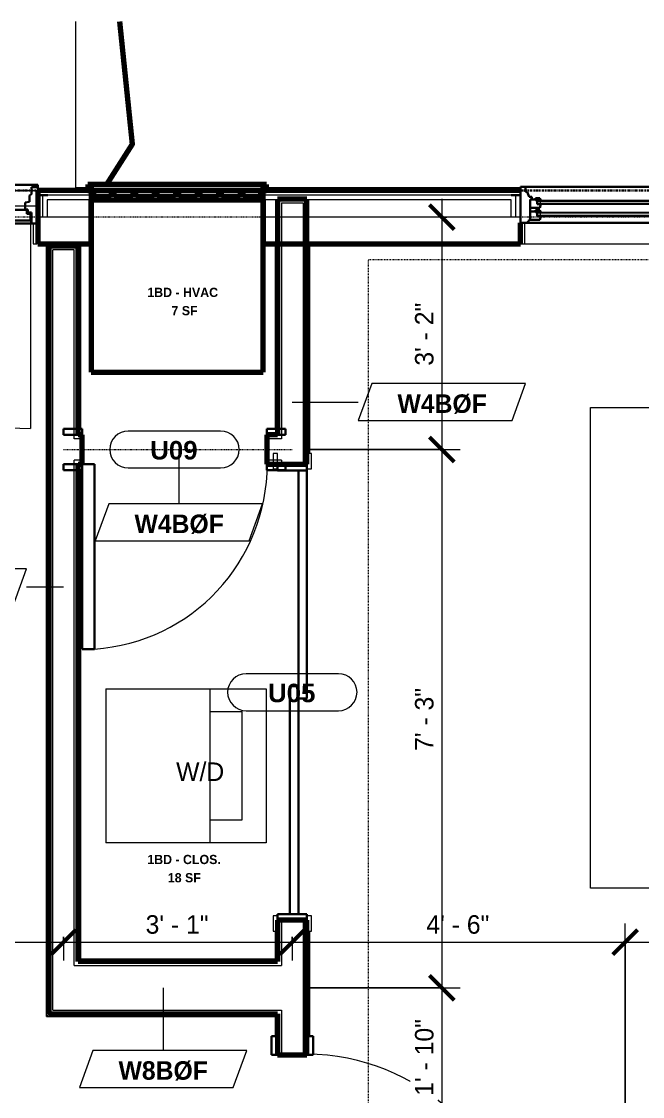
# Model space of a CAD drawing. Header units: inches. Extents: x -3861 to -1440, y -29 to 12117.
# Drawn here: x -3640.1 to -3539.3, y 11942.7 to 12117.1 of the extents above; entities that cross this region are included whole.
import ezdxf

# ---------------------------------------------------------------- set-up
doc = ezdxf.new("R2010")
doc.units = ezdxf.units.IN
doc.header["$MEASUREMENT"] = 0
for name, pattern in [('Dash', [0.25, 0.125, -0.125]), ('Dash 3_32_', [0.1875, 0.09375, -0.09375]), ('Double Dash 3_8_', [1, 0.375, -0.125, 0.125, -0.125, 0.125, -0.125])]:
    doc.linetypes.add(name, pattern=pattern)
for name, color, linetype, lineweight in [('0-1', 7, 'Continuous', 5), ('0-2', 50, 'Continuous', 9), ('0-3', 10, 'Double Dash 3_8_', 30), ('A-ANNO-DIMS', 211, 'Continuous', 9), ('A-ANNO-DIMS-32', 211, 'Continuous', 9), ('A-AREA-IDEN', 2, 'Continuous', 9), ('A-DETL-1', 90, 'Dash 3_32_', 18), ('A-DOOR', 31, 'Continuous', 18), ('A-DOOR-1', 10, 'Continuous', 30), ('A-DOOR-2', 50, 'Continuous', 9), ('A-DOOR-3', 31, 'Continuous', 30), ('A-DOOR-4', 31, 'Continuous', 9), ('A-DOOR-FRAM-1', 50, 'Continuous', 9), ('A-DOOR-FRAM-2', 10, 'Continuous', 30), ('A-DOOR-FRAM-3', 31, 'Continuous', 30), ('A-DOOR-GLAZ-1', 50, 'Continuous', 9), ('A-DOOR-IDEN', 31, 'Continuous', 9), ('A-FLOR-1', 250, 'Continuous', 18), ('A-GENM-2', 7, 'Continuous', 70), ('A-GLAZ-1', 10, 'Continuous', 30), ('A-GLAZ-2', 50, 'Continuous', 9), ('A-WALL', 113, 'Continuous', 18), ('A-WALL-1', 7, 'Continuous', 70), ('A-WALL-2', 250, 'Continuous', 18), ('A-WALL-3', 113, 'Continuous', 70), ('A-WALL-IDEN', 211, 'Continuous', 9), ('C-PROP-LINE-1', 10, 'Double Dash 3_8_', 30), ('C-TOPO-MAJR-1', 90, 'Continuous', 90), ('G-ANNO-TEXT-1', 147, 'Continuous', 20), ('I-FURN', 30, 'Continuous', 9), ('I-FURN-HDLN', 30, 'Dash', 9), ('I-WALL', 2, 'Continuous', 18), ('I-WALL-2', 2, 'Continuous', 70), ('P-SANR-FIXT', 6, 'Continuous', 9), ('S-FNDN-1', 250, 'Continuous', 18)]:
    doc.layers.add(name, color=color, linetype=linetype, lineweight=lineweight)
doc.styles.add('Arial_B', font='arialbd.ttf', dxfattribs={"height": 3})
doc.styles.add('Century Gothic', font='ufonts.com_century-gothic.ttf', dxfattribs={"height": 3})
doc.styles.add('Century Gothic_B', font='GOTHICB.TTF', dxfattribs={"height": 3})
doc.styles.add('Century Gothic_B_1', font='GOTHICB.TTF', dxfattribs={"height": 1.5})
doc.dimstyles.new('OD_1__HACK_2', dxfattribs={"dimscale": 12, "dimtxt": 3.132505, "dimasz": 0.333333, "dimexe": 0.25, "dimexo": 0.166667, "dimgap": 0.041667, "dimtad": 1, "dimdec": 0, "dimzin": 3, "dimdsep": 46, "dimlunit": 4, "dimtxsty": 'Century Gothic', "dimblk1": 'OBLIQUE', "dimblk2": 'OBLIQUE', "dimsah": 1, "dimcen": 0.09, "dimdle": 0.25, "dimazin": 0, "dimtfac": 1, "dimtdec": 4, "dimtix": 1, "dimtmove": 0, "dimatfit": 3, "dimfxl": 1, "dimtvp": 1, "dimtfill": 1, "dimfrac": 2, "dimtolj": 1, "dimtzin": 0, "dimarcsym": 2})

# ---------------------------------------------------------------- blocks, each defined once
blk = doc.blocks.new('Door-Inswing-Andersen-400_Series-Single - 3_ 0-1_8_ x 7_ 11 1_2_ - 1ST FLOOR-2896373-1ST FLOOR - 1BD D - ADA TYPE B')
at = {"layer": 'A-DOOR-1'}
for p, q in [((-16.26, 0.54), (-16.87, 0.53)), ((-16.87, 0.53), (-16.87, -0.53)), ((-16.26, 1.19), (-16.26, 0.54)), ((-16.26, 1.19), (-12.44, 1.19)), ((-13.19, 0.78), (-12.44, 0.78)), ((-13.19, -0.53), (-13.19, 0.78)), ((-12.44, 0.03), (-13.19, 0.03)), ((-12.44, 0.87), (-12.47, 1.19)), ((12.44, 1.19), (-12.44, 1.19)), ((-12.44, 0.78), (-12.44, 0.87)), ((-12.44, -0.03), (-12.44, 0.03)), ((16.26, 1.19), (12.44, 1.19)), ((12.44, 0.87), (12.47, 1.19)), ((12.44, 0.78), (12.44, 0.87)), ((13.19, 0.78), (12.44, 0.78)), ((12.44, 0.03), (13.19, 0.03)), ((12.44, -0.03), (12.44, 0.03)), ((13.19, -0.53), (13.19, 0.78)), ((16.26, 1.19), (16.26, 0.54)), ((16.26, 0.54), (16.87, 0.53)), ((16.87, 0.53), (16.87, -0.53)), ((-16.87, -0.53), (-12.44, -0.53)), ((-13.19, -0.47), (-12.67, -0.47)), ((-13.19, -0.53), (-13.19, -0.47)), ((-12.67, -0.47), (-12.47, -0.22)), ((-12.47, -0.22), (-12.44, -0.03)), ((12.44, -0.53), (-12.44, -0.53)), ((12.47, -0.22), (12.44, -0.03)), ((16.87, -0.53), (12.44, -0.53)), ((12.67, -0.47), (12.47, -0.22)), ((13.19, -0.47), (12.67, -0.47)), ((13.19, -0.53), (13.19, -0.47))]:
    blk.add_line(p, q, dxfattribs=at)
at = {"layer": 'A-DOOR-2'}
blk.add_line((16.87, -0.53), (16.87, -34.28), dxfattribs=at)
blk.add_arc((16.87, -0.53), 33.75, 180, 270, dxfattribs=at)
at = {"layer": 'A-DOOR-FRAM-1'}
for p, q in [((-17.31, -1), (-17.94, -1)), ((-17.94, -1), (-17.94, -4.31)), ((-17.31, -4.31), (-17.31, -1)), ((17.94, -1), (17.31, -1)), ((17.31, -1), (17.31, -4.31)), ((17.94, -4.31), (17.94, -1)), ((-17.94, -4.31), (-17.31, -4.31)), ((17.31, -4.31), (17.94, -4.31))]:
    blk.add_line(p, q, dxfattribs=at)
at = {"layer": 'A-DOOR-FRAM-2'}
for p, q in [((-19.69, 3.56), (-18.06, 3.56)), ((18.06, 5.22), (-18.06, 5.22)), ((-18.06, 5.22), (-18.06, 4.31)), ((-18.06, 4.87), (-18.06, -1)), ((-18.06, 4.87), (-17.03, 4.87)), ((-17.03, 3.75), (-17.03, 4.87)), ((-16.69, 3.51), (-17.03, 3.75)), ((-16.69, 2.51), (-16.69, 3.51)), ((16.69, 3.51), (17.03, 3.75)), ((16.69, 2.51), (16.69, 3.51)), ((17.03, 3.75), (17.03, 4.87)), ((18.06, 4.87), (17.03, 4.87)), ((18.06, 4.31), (18.06, 5.22)), ((18.06, 4.87), (18.06, -1)), ((19.69, 3.56), (18.06, 3.56)), ((-16, 2.36), (-16.69, 2.51)), ((-16, 1.22), (-16, 2.36)), ((16, 2.36), (16.69, 2.51)), ((16, 1.22), (16, 2.36)), ((-17.03, 0.78), (-16.45, 0.78)), ((-17.03, -1), (-17.03, 0.78)), ((-16.45, 0.78), (-16.45, 1.22)), ((-16.45, 1.22), (-16, 1.22)), ((16.45, 1.22), (16, 1.22)), ((16.45, 0.78), (16.45, 1.22)), ((17.03, 0.78), (16.45, 0.78)), ((17.03, -1), (17.03, 0.78)), ((-17.69, -1), (-18.06, -1)), ((-18.06, -1), (-17.03, -1)), ((-18.06, -1), (-17.94, -1)), ((-17.31, -1), (17.31, -1)), ((18.06, -1), (17.03, -1)), ((17.94, -1), (18.06, -1))]:
    blk.add_line(p, q, dxfattribs=at)
at = {"layer": 'A-DOOR-GLAZ-1'}
for p, q in [((-12.44, 0.62), (-13.19, 0.62)), ((-13.19, 0.19), (-12.44, 0.19)), ((-12.98, 0.62), (-12.98, 0.19)), ((12.44, 0.78), (-12.44, 0.78)), ((12.44, 0.62), (-12.44, 0.62)), ((12.44, 0.19), (-12.44, 0.19)), ((12.44, 0.03), (-12.44, 0.03)), ((12.44, 0.62), (13.19, 0.62)), ((13.19, 0.19), (12.44, 0.19)), ((12.98, 0.62), (12.98, 0.19))]:
    blk.add_line(p, q, dxfattribs=at)
blk = doc.blocks.new('Window-Double_Hung-Andersen-400_Series-Tilt_Wash - DOUBLE HUNG - COTTAGE - 1ST FLOOR-2889518-1ST FLOOR - 1BD D - ADA TYPE B')
at = {"layer": 'A-GLAZ-1'}
for p, q in [((-19.01, 3.56), (-20.51, 3.56)), ((19.01, 4.94), (-19.01, 4.94)), ((-19.01, 4.94), (-19.01, -0.94)), ((-18.2, 4.94), (-18.2, 4.12)), ((-18.2, 4.12), (-17.92, 4.12)), ((-17.92, 4.12), (-17.61, 3.31)), ((17.92, 4.12), (17.61, 3.31)), ((18.2, 4.12), (17.92, 4.12)), ((18.2, 4.94), (18.2, 4.12)), ((19.01, -0.94), (19.01, 4.94)), ((19.01, 3.56), (20.51, 3.56)), ((-17.61, 3.31), (-17.14, 3.31)), ((-17.42, 2.87), (-16.57, 2.87)), ((-17.42, 2.87), (-17.42, -0.44)), ((-17.14, 3.31), (-17.14, 2.87)), ((-15.86, 3.09), (-16.57, 3.09)), ((-16.57, 2.75), (-16.57, 3.09)), ((-15.7, 2.75), (-16.57, 2.75)), ((-16.29, 2.75), (-16.29, 2.12)), ((-15.7, 2.12), (-16.29, 2.12)), ((-15.86, 3.09), (-15.7, 2.75)), ((-15.86, 1.5), (-15.7, 2.12)), ((15.86, 3.09), (15.7, 2.75)), ((15.7, 2.75), (16.57, 2.75)), ((15.7, 2.12), (16.29, 2.12)), ((15.86, 1.5), (15.7, 2.12)), ((15.86, 3.09), (16.57, 3.09)), ((16.29, 2.75), (16.29, 2.12)), ((16.57, 2.75), (16.57, 3.09)), ((17.42, 2.87), (16.57, 2.87)), ((17.14, 3.31), (17.14, 2.87)), ((17.61, 3.31), (17.14, 3.31)), ((17.42, 2.87), (17.42, -0.44)), ((-17.42, 1.5), (-15.86, 1.5)), ((-17.42, 0.94), (-16.57, 0.94)), ((-15.86, 1.16), (-16.57, 1.16)), ((-16.57, 0.81), (-16.57, 1.16)), ((-15.7, 0.81), (-16.57, 0.81)), ((-16.29, 0.81), (-16.29, 0.19)), ((-15.7, 0.19), (-16.29, 0.19)), ((-15.86, 1.16), (-15.7, 0.81)), ((-15.86, -0.44), (-15.7, 0.19)), ((15.86, 1.16), (15.7, 0.81)), ((15.7, 0.81), (16.57, 0.81)), ((15.7, 0.19), (16.29, 0.19)), ((15.86, -0.44), (15.7, 0.19)), ((17.42, 1.5), (15.86, 1.5)), ((15.86, 1.16), (16.57, 1.16)), ((16.29, 0.81), (16.29, 0.19)), ((16.57, 0.81), (16.57, 1.16)), ((17.42, 0.94), (16.57, 0.94)), ((-19.01, -0.94), (19.01, -0.94)), ((-17.67, -0.66), (-18, -0.94)), ((-17.67, -0.66), (-17.67, -0.44)), ((-17.67, -0.44), (-15.86, -0.44)), ((17.67, -0.44), (15.86, -0.44)), ((17.67, -0.66), (17.67, -0.44)), ((17.67, -0.66), (18, -0.94))]:
    blk.add_line(p, q, dxfattribs=at)
at = {"layer": 'A-GLAZ-2'}
for p, q in [((-16.29, 2.62), (-15.7, 2.62)), ((-16.29, 2.25), (-15.7, 2.25)), ((-15.82, 2.62), (-15.82, 2.25)), ((-15.7, 2.75), (15.7, 2.75)), ((-15.7, 2.62), (15.7, 2.62)), ((-15.7, 2.25), (15.7, 2.25)), ((-15.7, 2.12), (15.7, 2.12)), ((16.29, 2.62), (15.7, 2.62)), ((16.29, 2.25), (15.7, 2.25)), ((15.82, 2.62), (15.82, 2.25)), ((-16.29, 0.69), (-15.7, 0.69)), ((-16.29, 0.31), (-15.7, 0.31)), ((-15.82, 0.69), (-15.82, 0.31)), ((-15.7, 0.81), (15.7, 0.81)), ((-15.7, 0.69), (15.7, 0.69)), ((-15.7, 0.31), (15.7, 0.31)), ((-15.7, 0.19), (15.7, 0.19)), ((16.29, 0.69), (15.7, 0.69)), ((16.29, 0.31), (15.7, 0.31)), ((15.82, 0.69), (15.82, 0.31)), ((18.95, -0.94), (-18.95, -0.94)), ((-18.95, -0.94), (-18.95, -4.31)), ((-18.32, -0.94), (-18.32, -4.31)), ((18.32, -0.94), (18.32, -4.31)), ((18.95, -4.31), (18.95, -0.94)), ((-18.95, -4.31), (18.95, -4.31))]:
    blk.add_line(p, q, dxfattribs=at)
blk = doc.blocks.new('V-Series_EWC4_SPVU_RFA_2015 - 1ST FLOOR-2484708-1ST FLOOR - 1BD D - ADA TYPE B')
at = {"layer": 'A-GENM-2'}
for p, q in [((-3628.8, 12090.69), (-3629.36, 12090.69)), ((-3629.36, 12090.69), (-3629.36, 12089.69)), ((-3629.36, 12089.69), (-3628.8, 12089.69)), ((-3600.92, 12090.69), (-3628.8, 12090.69)), ((-3628.8, 12090.69), (-3628.8, 12089.69)), ((-3628.8, 12089.69), (-3628.8, 12090.69)), ((-3628.8, 12089.69), (-3600.92, 12089.69)), ((-3628.8, 12089.69), (-3628.8, 12060.25)), ((-3628.36, 12089.69), (-3628.8, 12089.69)), ((-3628.36, 12088.69), (-3628.36, 12089.69)), ((-3625.06, 12089.69), (-3625.56, 12089.69)), ((-3625.56, 12089.69), (-3625.56, 12088.69)), ((-3625.06, 12088.69), (-3625.06, 12089.69)), ((-3621.58, 12089.69), (-3622.08, 12089.69)), ((-3622.08, 12089.69), (-3622.08, 12088.69)), ((-3621.58, 12088.69), (-3621.58, 12089.69)), ((-3618.1, 12089.69), (-3618.6, 12089.69)), ((-3618.6, 12089.69), (-3618.6, 12088.69)), ((-3618.1, 12088.69), (-3618.1, 12089.69)), ((-3614.61, 12089.69), (-3615.11, 12089.69)), ((-3615.11, 12089.69), (-3615.11, 12088.69)), ((-3614.61, 12088.69), (-3614.61, 12089.69)), ((-3611.13, 12089.69), (-3611.63, 12089.69)), ((-3611.63, 12089.69), (-3611.63, 12088.69)), ((-3611.13, 12088.69), (-3611.13, 12089.69)), ((-3607.64, 12089.69), (-3608.14, 12089.69)), ((-3608.14, 12089.69), (-3608.14, 12088.69)), ((-3607.64, 12088.69), (-3607.64, 12089.69)), ((-3604.16, 12089.69), (-3604.66, 12089.69)), ((-3604.66, 12089.69), (-3604.66, 12088.69)), ((-3604.16, 12088.69), (-3604.16, 12089.69)), ((-3600.92, 12089.69), (-3601.36, 12089.69)), ((-3601.36, 12089.69), (-3601.36, 12088.69)), ((-3600.92, 12089.69), (-3600.92, 12090.69)), ((-3600.36, 12090.69), (-3600.92, 12090.69)), ((-3600.92, 12090.69), (-3600.92, 12089.69)), ((-3600.92, 12089.69), (-3600.36, 12089.69)), ((-3600.92, 12060.25), (-3600.92, 12089.69)), ((-3600.36, 12089.69), (-3600.36, 12090.69)), ((-3625.56, 12088.69), (-3628.36, 12088.69)), ((-3622.08, 12088.69), (-3625.06, 12088.69)), ((-3618.6, 12088.69), (-3621.58, 12088.69)), ((-3615.11, 12088.69), (-3618.1, 12088.69)), ((-3611.63, 12088.69), (-3614.61, 12088.69)), ((-3608.14, 12088.69), (-3611.13, 12088.69)), ((-3604.66, 12088.69), (-3607.64, 12088.69)), ((-3601.36, 12088.69), (-3604.16, 12088.69)), ((-3628.8, 12060.25), (-3600.92, 12060.25))]:
    blk.add_line(p, q, dxfattribs=at)
blk = doc.blocks.new('Family - ___-2835903-1ST FLOOR - 1BD D - ADA TYPE B')
at = {"layer": 'C-PROP-LINE-1'}
blk.add_line((-3459.27, 12089.69), (-3831.82, 12089.69), dxfattribs=at)
blk = doc.blocks.new('CTR - 1st Phase - Shell_rvt-1-1ST FLOOR - 1BD D - ADA TYPE B')
at = {"layer": 'A-FLOR-1'}
for p, q in [((-3631.32, 12089.69), (-3631.32, 12117.12)), ((-3637.46, 12087.19), (-3673.59, 12087.19))]:
    blk.add_line(p, q, dxfattribs=at)
at = {"layer": 'A-WALL-1'}
for p, q in [((-3559.15, 12089.69), (-3637.46, 12089.69)), ((-3637.46, 12089.69), (-3637.46, 12081.06)), ((-3628.8, 12081.06), (-3628.8, 12088.19)), ((-3628.8, 12088.19), (-3600.92, 12088.19)), ((-3600.92, 12088.19), (-3600.92, 12081.06)), ((-3559.15, 12081.06), (-3559.15, 12084.44)), ((-3637.46, 12081.06), (-3628.8, 12081.06)), ((-3600.92, 12081.06), (-3559.15, 12081.06))]:
    blk.add_line(p, q, dxfattribs=at)
at = {"layer": 'A-WALL-2'}
for p, q in [((-3673.59, 12089.69), (-3637.46, 12089.69)), ((-3636.71, 12088.94), (-3636.71, 12085.38)), ((-3559.9, 12088.94), (-3636.71, 12088.94)), ((-3635.96, 12088.19), (-3635.96, 12085.38)), ((-3628.8, 12088.19), (-3635.96, 12088.19)), ((-3560.65, 12088.19), (-3600.92, 12088.19)), ((-3560.65, 12085.38), (-3560.65, 12088.19)), ((-3559.9, 12085.38), (-3559.9, 12088.94)), ((-3637.46, 12087.19), (-3673.59, 12087.19)), ((-3636.71, 12085.38), (-3637.46, 12085.38)), ((-3635.96, 12085.38), (-3636.71, 12085.38)), ((-3628.8, 12085.38), (-3635.96, 12085.38)), ((-3560.65, 12085.38), (-3600.92, 12085.38)), ((-3559.9, 12085.38), (-3560.65, 12085.38)), ((-3559.15, 12085.38), (-3559.9, 12085.38)), ((-3559.09, 12081.06), (-3559.15, 12081.06))]:
    blk.add_line(p, q, dxfattribs=at)
at = {"layer": 'S-FNDN-1'}
for p, q in [((-3631.32, 12090.19), (-3629.36, 12090.19)), ((-3600.36, 12090.19), (-3559.15, 12090.19))]:
    blk.add_line(p, q, dxfattribs=at)
at = {"layer": '0-2'}
for name, p in [('Door-Inswing-Andersen-400_Series-Single - 3_ 0-1_8_ x 7_ 11 1_2_ - 1ST FLOOR-2896373-1ST FLOOR - 1BD D - ADA TYPE B', (-3655.52, 12085.38)), ('V-Series_EWC4_SPVU_RFA_2015 - 1ST FLOOR-2484708-1ST FLOOR - 1BD D - ADA TYPE B', (0, 0)), ('Window-Double_Hung-Andersen-400_Series-Tilt_Wash - DOUBLE HUNG - COTTAGE - 1ST FLOOR-2889518-1ST FLOOR - 1BD D - ADA TYPE B', (-3540.14, 12085.38))]:
    blk.add_blockref(name, p, dxfattribs=at)
at = {"layer": '0-3'}
blk.add_blockref('Family - ___-2835903-1ST FLOOR - 1BD D - ADA TYPE B', (0, 0), dxfattribs=at)
blk = doc.blocks.new('CTR  - Topography_rvt-1-1ST FLOOR - 1BD D - ADA TYPE B')
at = {"layer": 'C-TOPO-MAJR-1', "flags": 128}
blk.add_lwpolyline([(-3626.27, 12090.69), (-3622.12, 12097.24), (-3624.17, 12117.12)], dxfattribs=at)
blk = doc.blocks.new('Bed-Standard - King 78_ x 80_-1379907-1ST FLOOR - 1BD D - ADA TYPE B')
at = {"layer": 'I-FURN'}
for p, q in [((-28.31, 41.8), (49.69, 41.8)), ((-28.31, -38.2), (-28.31, 41.8)), ((49.69, 41.8), (49.69, -38.2)), ((49.69, -24.2), (-28.31, -17.63)), ((-25.31, -24.2), (46.69, -24.2)), ((-25.31, -36.2), (-25.31, -24.2)), ((46.69, -36.2), (46.69, -24.2)), ((-25.31, -36.2), (46.69, -36.2))]:
    blk.add_line(p, q, dxfattribs=at)
at = {"layer": 'I-FURN-HDLN'}
for p, q in [((-64.31, 77.8), (73.69, 77.8)), ((-64.31, 38.55), (-64.31, 77.8)), ((73.69, 77.8), (73.69, -38.2)), ((-64.31, -32.45), (-64.31, -3.45))]:
    blk.add_line(p, q, dxfattribs=at)
blk = doc.blocks.new('Basic Wall _ INT - W4BØF - _5_8 GYP - 2X4 WOOD_BATT_ - 5_8 GYP_ - ___-2677055-1ST FLOOR - 1BD D - ADA TYPE B')
at = {"layer": 'A-WALL'}
for p, q in [((-3598.96, 12081.06), (-3598.96, 12051.06)), ((-3598.67, 12081.06), (-3598.67, 12051.06)), ((-3598.96, 11969.56), (-3598.96, 11965.04)), ((-3598.67, 11969.56), (-3598.67, 11964.63)), ((-3598.96, 11955.71), (-3598.96, 11952.5)), ((-3598.67, 11956.13), (-3598.67, 11952.5))]:
    blk.add_line(p, q, dxfattribs=at)
blk = doc.blocks.new('Basic Wall _ INT - W4BØF - _5_8 GYP - 2X4 WOOD_BATT_ - 5_8 GYP_ - ___-2677054-1ST FLOOR - 1BD D - ADA TYPE B')
at = {"layer": 'A-WALL'}
for p, q in [((-3593.67, 12047.06), (-3593.67, 12081.06)), ((-3593.39, 12081.06), (-3593.39, 12047.06)), ((-3593.67, 11952.5), (-3593.67, 11969.56)), ((-3593.39, 11969.56), (-3593.39, 11952.5))]:
    blk.add_line(p, q, dxfattribs=at)
blk = doc.blocks.new('Basic Wall _ INT - W4BØF - _5_8 GYP - 2X4 WOOD_BATT_ - 5_8 GYP_ - ___-2677058-1ST FLOOR - 1BD D - ADA TYPE B')
at = {"layer": 'A-WALL'}
for p, q in [((-3630.92, 12080.69), (-3630.88, 12080.69)), ((-3630.88, 12080.69), (-3630.8, 12080.69)), ((-3630.8, 12051.06), (-3630.8, 12080.69)), ((-3630.8, 12080.69), (-3630.51, 12080.69)), ((-3630.51, 12051.06), (-3630.51, 12080.69)), ((-3630.8, 11964.75), (-3630.8, 12044.31)), ((-3630.51, 11965.04), (-3630.51, 12044.31)), ((-3630.88, 11964.67), (-3630.92, 11964.63))]:
    blk.add_line(p, q, dxfattribs=at)
at = {"layer": 'A-WALL', "flags": 128}
for points in [[(-3630.8, 11964.75), (-3630.8, 11964.75), (-3630.81, 11964.74), (-3630.82, 11964.73), (-3630.84, 11964.71), (-3630.86, 11964.69), (-3630.88, 11964.67)], [(-3630.51, 11965.04), (-3630.63, 11964.92), (-3630.72, 11964.83), (-3630.78, 11964.77), (-3630.8, 11964.75)]]:
    blk.add_lwpolyline(points, dxfattribs=at)
blk = doc.blocks.new('Basic Wall _ INT - W4BØF - _5_8 GYP - 2X4 WOOD_BATT_ - 5_8 GYP_ - ___-2677059-1ST FLOOR - 1BD D - ADA TYPE B')
at = {"layer": 'A-WALL'}
for p, q in [((-3636.09, 12080.69), (-3635.8, 12080.69)), ((-3636.09, 11955.71), (-3636.09, 12080.69)), ((-3635.8, 12080.69), (-3635.8, 11956)), ((-3635.8, 12080.69), (-3635.72, 12080.69)), ((-3635.72, 12080.69), (-3635.67, 12080.69)), ((-3635.67, 11956.13), (-3635.72, 11956.08))]:
    blk.add_line(p, q, dxfattribs=at)
at = {"layer": 'A-WALL', "flags": 128}
for points in [[(-3635.8, 11956), (-3635.82, 11955.98), (-3635.88, 11955.92), (-3635.97, 11955.83), (-3636.09, 11955.71)], [(-3635.72, 11956.08), (-3635.74, 11956.06), (-3635.76, 11956.04), (-3635.77, 11956.02), (-3635.79, 11956.01), (-3635.8, 11956), (-3635.8, 11956)]]:
    blk.add_lwpolyline(points, dxfattribs=at)
blk = doc.blocks.new('SWING - SINGLE - FLUSH - 2-10 x 6-8 - PRIVACY-3199407-1ST FLOOR - 1BD D - ADA TYPE B')
at = {"layer": 'A-DOOR-3'}
for p, q in [((15, 2.37), (15, 36.38)), ((17, 36.38), (15, 36.38)), ((17, 2.37), (17, 36.38)), ((17, 2.37), (15, 2.37))]:
    blk.add_line(p, q, dxfattribs=at)
at = {"layer": 'A-DOOR-4'}
blk.add_arc((17, 2.37), 34.07, 93.3657, 180, dxfattribs=at)
at = {"layer": 'A-DOOR-FRAM-3'}
for p, q in [((-17, 3.37), (-20, 3.37)), ((-20, 3.37), (-20, 2.37)), ((-20, 2.37), (-17, 2.37)), ((-17, 2.37), (-17, 3.37)), ((20, 3.37), (17, 3.37)), ((17, 3.37), (17, 2.37)), ((17, 2.37), (20, 2.37)), ((20, 2.37), (20, 3.37)), ((-17, -2.38), (-20, -2.38)), ((-20, -2.38), (-20, -3.38)), ((-20, -3.38), (-17, -3.38)), ((-17, -3.38), (-17, -2.38)), ((20, -2.38), (17, -2.38)), ((17, -2.38), (17, -3.38)), ((17, -3.38), (20, -3.38)), ((20, -3.38), (20, -2.38))]:
    blk.add_line(p, q, dxfattribs=at)
blk = doc.blocks.new('Stacked Washer and Dryer - 26_x25_ - Private-1372850-1ST FLOOR - 1BD D - ADA TYPE B')
at = {"layer": 'P-SANR-FIXT'}
for p, q in [((0, 12.5), (26, 12.5)), ((0, 12.5), (0, -12.5)), ((16.90625, -12.5), (16.90625, 12.5)), ((26, 12.5), (26, -12.5)), ((22.09375, 8.75), (16.90625, 8.75)), ((22.09375, -8.75), (22.09375, 8.75)), ((16.90625, -8.75), (22.09375, -8.75)), ((26, -12.5), (0, -12.5))]:
    blk.add_line(p, q, dxfattribs=at)
blk = doc.blocks.new('Basic Wall _ INT - W8BØF - _5_8 GYP - 2X8 WOOD_BATT_ - 5_8 GYP_ - ___-2703699-1ST FLOOR - 1BD D - ADA TYPE B')
at = {"layer": 'I-WALL'}
for p, q in [((-3630.92, 11964.63), (-3630.88, 11964.67)), ((-3598.55, 11964.75), (-3630.8, 11964.75)), ((-3630.51, 11965.04), (-3598.96, 11965.04))]:
    blk.add_line(p, q, dxfattribs=at)
at = {"layer": 'I-WALL', "flags": 128}
for points in [[(-3630.88, 11964.67), (-3630.86, 11964.69), (-3630.84, 11964.71), (-3630.82, 11964.73), (-3630.81, 11964.74), (-3630.8, 11964.75), (-3630.8, 11964.75)], [(-3630.8, 11964.75), (-3630.78, 11964.77), (-3630.72, 11964.83), (-3630.63, 11964.92), (-3630.51, 11965.04)]]:
    blk.add_lwpolyline(points, dxfattribs=at)
blk = doc.blocks.new('Basic Wall _ INT - W8BØF - _5_8 GYP - 2X8 WOOD_BATT_ - 5_8 GYP_ - ___-2698507-1ST FLOOR - 1BD D - ADA TYPE B')
at = {"layer": 'I-WALL'}
for p, q in [((-3636.09, 11955.71), (-3598.96, 11955.71)), ((-3635.8, 11956), (-3598.55, 11956)), ((-3635.72, 11956.08), (-3635.67, 11956.13))]:
    blk.add_line(p, q, dxfattribs=at)
at = {"layer": 'I-WALL', "flags": 128}
for points in [[(-3636.09, 11955.71), (-3635.97, 11955.83), (-3635.88, 11955.92), (-3635.82, 11955.98), (-3635.8, 11956)], [(-3635.8, 11956), (-3635.8, 11956), (-3635.79, 11956.01), (-3635.77, 11956.02), (-3635.76, 11956.04), (-3635.74, 11956.06), (-3635.72, 11956.08)]]:
    blk.add_lwpolyline(points, dxfattribs=at)
blk = doc.blocks.new('SLIDING - FLUSH - 6-0 x 6-8-3203587-1ST FLOOR - 1BD D - ADA TYPE B')
at = {"layer": 'A-DOOR-3'}
for p, q in [((1, 2.25), (-36, 2.25)), ((-36, 2.25), (-36, 0.875)), ((1, 0.875), (1, 2.25)), ((-36, 0.875), (1, 0.875)), ((36, 0.875), (-1, 0.875)), ((-1, 0.875), (-1, -0.5)), ((36, -0.5), (36, 0.875)), ((-1, -0.5), (36, -0.5))]:
    blk.add_line(p, q, dxfattribs=at)
at = {"layer": 'A-DOOR-4'}
for p, q in [((-36.25, 3), (-38.75, 3)), ((-38.75, 3), (-38.75, 2.25)), ((-38.75, 2.25), (-36.25, 2.25)), ((-36.25, 2.25), (-36.25, 3)), ((36.25, 3), (36.25, 2.25)), ((38.75, 3), (36.25, 3)), ((36.25, 2.25), (38.75, 2.25)), ((38.75, 2.25), (38.75, 3)), ((-36.25, -2.5), (-38.75, -2.5)), ((-38.75, -2.5), (-38.75, -3.25)), ((-38.75, -3.25), (-36.25, -3.25)), ((-36.25, -3.25), (-36.25, -2.5)), ((38.75, -2.5), (36.25, -2.5)), ((36.25, -2.5), (36.25, -3.25)), ((36.25, -3.25), (38.75, -3.25)), ((38.75, -3.25), (38.75, -2.5))]:
    blk.add_line(p, q, dxfattribs=at)
at = {"layer": 'A-DOOR-FRAM-3'}
for p, q in [((-36, 2.25), (-37, 2.25)), ((-37, 2.25), (-37, -2.5)), ((-36, -2.5), (-36, 2.25)), ((37, 2.25), (36, 2.25)), ((36, 2.25), (36, -2.5)), ((37, -2.5), (37, 2.25)), ((-37, -2.5), (-36, -2.5)), ((36, -2.5), (37, -2.5))]:
    blk.add_line(p, q, dxfattribs=at)
blk = doc.blocks.new('SWING - SINGLE - FLUSH - 30_ x 80_ - MAGIC PAK DOOR - ACOUSTICAL SEAL-3199413-1ST FLOOR - 1BD D - ADA TYPE B')
at = {"layer": 'A-DOOR-3'}
for p, q in [((13, 2.375), (13, 32.375)), ((15, 32.375), (13, 32.375)), ((15, 2.375), (15, 32.375)), ((15, 2.375), (13, 2.375))]:
    blk.add_line(p, q, dxfattribs=at)
at = {"layer": 'A-DOOR-4'}
blk.add_arc((15, 2.375), 30.067, 93.81407, 180, dxfattribs=at)
at = {"layer": 'A-DOOR-FRAM-3'}
for p, q in [((-15, 3.375), (-18, 3.375)), ((-18, 3.375), (-18, 2.375)), ((-18, 2.375), (-15, 2.375)), ((-15, 2.375), (-15, 3.375)), ((18, 3.375), (15, 3.375)), ((15, 3.375), (15, 2.375)), ((15, 2.375), (18, 2.375)), ((18, 2.375), (18, 3.375)), ((-15, -2.375), (-18, -2.375)), ((-18, -2.375), (-18, -3.375)), ((-18, -3.375), (-15, -3.375)), ((-15, -3.375), (-15, -2.375)), ((18, -2.375), (15, -2.375)), ((15, -2.375), (15, -3.375)), ((15, -3.375), (18, -3.375)), ((18, -3.375), (18, -2.375))]:
    blk.add_line(p, q, dxfattribs=at)
blk = doc.blocks.new('DIMBLOCK1-1ST FLOOR - 1BD D - ADA TYPE B')
at = {"layer": 'A-ANNO-DIMS-32', "lineweight": 50}
for p, q in [((-3827.51, 11967.79), (-3825.51, 11969.79)), ((-3633.3, 11967.79), (-3631.3, 11969.79)), ((-3827.51, 11967.79), (-3829.51, 11965.79)), ((-3633.3, 11967.79), (-3635.3, 11965.79))]:
    blk.add_line(p, q, dxfattribs=at)
at = {"layer": 'A-ANNO-DIMS-32'}
for p, q in [((-3830.51, 11967.79), (-3633.3, 11967.79)), ((-3827.51, 11968.62), (-3827.51, 11964.79)), ((-3827.51, 11967.79), (-3827.51, 11968.62)), ((-3633.3, 11968.62), (-3633.3, 11964.79)), ((-3633.3, 11967.79), (-3633.3, 11968.62))]:
    blk.add_line(p, q, dxfattribs=at)
at = {"layer": 'A-ANNO-DIMS-32', "color": 0, "insert": (-3736.82, 11972.14), "char_height": 3, "width": 15.394, "attachment_point": 1, "line_spacing_factor": 0.984502, "style": 'Century Gothic', "bg_fill": 3, "box_fill_scale": 1.25, "bg_fill_color": 256, "bg_fill_true_color": 13158600, "bg_fill_transparency": 0}
blk.add_mtext('16\' - 2"', dxfattribs=at)
blk = doc.blocks.new('_Oblique')
at = {"color": 0, "linetype": 'ByBlock', "lineweight": -2}
blk.add_line((-0.5, -0.5), (0.5, 0.5), dxfattribs=at)
blk = doc.blocks.new('DIMBLOCK2-1ST FLOOR - 1BD D - ADA TYPE B')
at = {"layer": 'A-ANNO-DIMS-32', "lineweight": 50}
for p, q in [((-3633.3, 11967.79), (-3631.3, 11969.79)), ((-3596.17, 11967.79), (-3594.17, 11969.79)), ((-3633.3, 11967.79), (-3635.3, 11965.79)), ((-3596.17, 11967.79), (-3598.17, 11965.79))]:
    blk.add_line(p, q, dxfattribs=at)
at = {"layer": 'A-ANNO-DIMS-32'}
for p, q in [((-3633.3, 11968.62), (-3633.3, 11964.79)), ((-3633.3, 11967.79), (-3633.3, 11968.62)), ((-3633.3, 11967.79), (-3596.17, 11967.79)), ((-3596.17, 11968.62), (-3596.17, 11964.79)), ((-3596.17, 11967.79), (-3596.17, 11968.62))]:
    blk.add_line(p, q, dxfattribs=at)
at = {"layer": 'A-ANNO-DIMS-32', "color": 0, "insert": (-3619.98, 11972.14), "char_height": 3, "width": 12.5897, "attachment_point": 1, "line_spacing_factor": 0.984502, "style": 'Century Gothic', "bg_fill": 3, "box_fill_scale": 1.25, "bg_fill_color": 256, "bg_fill_true_color": 13158600, "bg_fill_transparency": 0}
blk.add_mtext('3\' - 1"', dxfattribs=at)
blk = doc.blocks.new('DIMBLOCK3-1ST FLOOR - 1BD D - ADA TYPE B')
at = {"layer": 'A-ANNO-DIMS-32'}
for p, q in [((-3542.15, 11940.13), (-3542.15, 11970.79)), ((-3596.17, 11968.62), (-3596.17, 11964.79)), ((-3596.17, 11967.79), (-3596.17, 11968.62)), ((-3596.17, 11967.79), (-3542.15, 11967.79)), ((-3542.15, 11967.79), (-3542.15, 11940.13))]:
    blk.add_line(p, q, dxfattribs=at)
at = {"layer": 'A-ANNO-DIMS-32', "lineweight": 50}
for p, q in [((-3596.17, 11967.79), (-3594.17, 11969.79)), ((-3542.15, 11967.79), (-3540.15, 11969.79)), ((-3596.17, 11967.79), (-3598.17, 11965.79)), ((-3542.15, 11967.79), (-3544.15, 11965.79))]:
    blk.add_line(p, q, dxfattribs=at)
at = {"layer": 'A-ANNO-DIMS-32', "color": 0, "insert": (-3574.41, 11972.14), "char_height": 3, "width": 12.5897, "attachment_point": 1, "line_spacing_factor": 0.984502, "style": 'Century Gothic', "bg_fill": 3, "box_fill_scale": 1.25, "bg_fill_color": 256, "bg_fill_true_color": 13158600, "bg_fill_transparency": 0}
blk.add_mtext('4\' - 6"', dxfattribs=at)
blk = doc.blocks.new('DIMBLOCK4-1ST FLOOR - 1BD D - ADA TYPE B')
at = {"layer": 'A-ANNO-DIMS-32'}
for p, q in [((-3542.15, 11940.13), (-3542.15, 11970.79)), ((-3542.15, 11967.79), (-3464.77, 11967.79)), ((-3542.15, 11967.79), (-3542.15, 11940.13)), ((-3467.77, 11968.62), (-3467.77, 11964.79)), ((-3467.77, 11967.79), (-3467.77, 11968.62))]:
    blk.add_line(p, q, dxfattribs=at)
at = {"layer": 'A-ANNO-DIMS-32', "lineweight": 50}
for p, q in [((-3542.15, 11967.79), (-3540.15, 11969.79)), ((-3467.77, 11967.79), (-3465.77, 11969.79)), ((-3542.15, 11967.79), (-3544.15, 11965.79)), ((-3467.77, 11967.79), (-3469.77, 11965.79))]:
    blk.add_line(p, q, dxfattribs=at)
at = {"layer": 'A-ANNO-DIMS-32', "color": 0, "insert": (-3510.21, 11972.14), "char_height": 3, "width": 12.5897, "attachment_point": 1, "line_spacing_factor": 0.984502, "style": 'Century Gothic', "bg_fill": 3, "box_fill_scale": 1.25, "bg_fill_color": 256, "bg_fill_true_color": 13158600, "bg_fill_transparency": 0}
blk.add_mtext('6\' - 2"', dxfattribs=at)
blk = doc.blocks.new('DIMBLOCK5-1ST FLOOR - 1BD D - ADA TYPE B')
at = {"layer": 'A-ANNO-DIMS-32', "lineweight": 50}
for p, q in [((-3571.91, 12085.38), (-3573.91, 12087.38)), ((-3571.91, 12085.38), (-3569.91, 12083.38)), ((-3571.91, 12047.69), (-3573.91, 12049.69)), ((-3571.91, 12047.69), (-3569.91, 12045.69))]:
    blk.add_line(p, q, dxfattribs=at)
at = {"layer": 'A-ANNO-DIMS-32'}
for p, q in [((-3571.91, 12088.38), (-3571.91, 12047.69)), ((-3571.08, 12085.38), (-3574.91, 12085.38)), ((-3571.91, 12085.38), (-3571.08, 12085.38)), ((-3594.17, 12047.69), (-3568.91, 12047.69)), ((-3571.91, 12047.69), (-3594.17, 12047.69))]:
    blk.add_line(p, q, dxfattribs=at)
at = {"layer": 'A-ANNO-DIMS-32', "color": 0, "insert": (-3576.26, 12061.29), "char_height": 3, "width": 12.5897, "attachment_point": 1, "rotation": 90, "line_spacing_factor": 0.984502, "style": 'Century Gothic', "bg_fill": 3, "box_fill_scale": 1.25, "bg_fill_color": 256, "bg_fill_true_color": 13158600, "bg_fill_transparency": 0}
blk.add_mtext('3\' - 2"', dxfattribs=at)
blk = doc.blocks.new('DIMBLOCK6-1ST FLOOR - 1BD D - ADA TYPE B')
at = {"layer": 'A-ANNO-DIMS-32', "lineweight": 50}
for p, q in [((-3571.91, 12047.69), (-3573.91, 12049.69)), ((-3571.91, 12047.69), (-3569.91, 12045.69)), ((-3571.91, 11960.38), (-3573.91, 11962.38)), ((-3571.91, 11960.38), (-3569.91, 11958.38))]:
    blk.add_line(p, q, dxfattribs=at)
at = {"layer": 'A-ANNO-DIMS-32'}
for p, q in [((-3594.17, 12047.69), (-3568.91, 12047.69)), ((-3571.91, 12047.69), (-3594.17, 12047.69)), ((-3571.91, 12047.69), (-3571.91, 11960.38)), ((-3594.17, 11960.38), (-3568.91, 11960.38)), ((-3571.91, 11960.38), (-3594.17, 11960.38))]:
    blk.add_line(p, q, dxfattribs=at)
at = {"layer": 'A-ANNO-DIMS-32', "color": 0, "insert": (-3576.26, 11998.79), "char_height": 3, "width": 12.5897, "attachment_point": 1, "rotation": 90, "line_spacing_factor": 0.984502, "style": 'Century Gothic', "bg_fill": 3, "box_fill_scale": 1.25, "bg_fill_color": 256, "bg_fill_true_color": 13158600, "bg_fill_transparency": 0}
blk.add_mtext('7\' - 3"', dxfattribs=at)
blk = doc.blocks.new('DIMBLOCK7-1ST FLOOR - 1BD D - ADA TYPE B')
at = {"layer": 'A-ANNO-DIMS-32', "lineweight": 50}
for p, q in [((-3571.91, 11960.38), (-3573.91, 11962.38)), ((-3571.91, 11960.38), (-3569.91, 11958.38)), ((-3571.91, 11938.13), (-3573.91, 11940.13)), ((-3571.91, 11938.13), (-3569.91, 11936.13))]:
    blk.add_line(p, q, dxfattribs=at)
at = {"layer": 'A-ANNO-DIMS-32'}
for p, q in [((-3594.17, 11960.38), (-3568.91, 11960.38)), ((-3571.91, 11960.38), (-3594.17, 11960.38)), ((-3571.91, 11960.38), (-3571.91, 11938.13)), ((-3544.15, 11938.13), (-3574.91, 11938.13)), ((-3571.91, 11938.13), (-3544.15, 11938.13))]:
    blk.add_line(p, q, dxfattribs=at)
at = {"layer": 'A-ANNO-DIMS-32', "color": 0, "insert": (-3576.26, 11942.84), "char_height": 3, "width": 15.394, "attachment_point": 1, "rotation": 90, "line_spacing_factor": 0.984502, "style": 'Century Gothic', "bg_fill": 3, "box_fill_scale": 1.25, "bg_fill_color": 256, "bg_fill_true_color": 13158600, "bg_fill_transparency": 0}
blk.add_mtext('1\' - 10"', dxfattribs=at)
blk = doc.blocks.new('Door Tag - Type Mark-2601225-1ST FLOOR - 1BD D - ADA TYPE B')
at = {"layer": 'A-DOOR-IDEN'}
for p, q in [((0.234375, 0.09375), (-0.234375, 0.09375)), ((-0.234375, -0.09375), (0.234375, -0.09375))]:
    blk.add_line(p, q, dxfattribs=at)
for centre, start, end in [((-0.234375, 0), 90, 270), ((0.234375, 0), 270, 90)]:
    blk.add_arc(centre, 0.09375, start, end, dxfattribs=at)
blk = doc.blocks.new('Wall Tag - ONE-2663183-1ST FLOOR - 1BD D - ADA TYPE B')
at = {"layer": 'A-WALL-IDEN'}
for p, q in [((-0.3561, 0.0937), (-0.4244, -0.0937)), ((0.4244, 0.0937), (-0.3561, 0.0937)), ((0.3561, -0.0937), (0.4244, 0.0937)), ((-0.4244, -0.0937), (0.3561, -0.0937))]:
    blk.add_line(p, q, dxfattribs=at)

msp = doc.modelspace()

# ---------------------------------------------------------------- linework, layer by layer
at = {"layer": 'A-DETL-1'}
for p, q in [((-3467.77, 12085.38), (-3827.51, 12085.38)), ((-3633.3, 12047.69), (-3596.17, 12047.69))]:
    msp.add_line(p, q, dxfattribs=at)
at = {"layer": 'A-WALL'}
for p, q in [((-3597.92, 12087.69), (-3594.42, 12087.69)), ((-3597.92, 12087.69), (-3597.92, 12049.44)), ((-3594.42, 12087.69), (-3594.42, 12045.31)), ((-3635.05, 11956.75), (-3635.05, 12080.06)), ((-3631.55, 12080.06), (-3635.05, 12080.06)), ((-3631.55, 12049.44), (-3631.55, 12080.06)), ((-3630.3, 12049.44), (-3631.55, 12049.44)), ((-3597.92, 12049.44), (-3600.3, 12049.44)), ((-3630.3, 12045.94), (-3631.55, 12045.94)), ((-3631.55, 11964), (-3631.55, 12045.94)), ((-3597.92, 12045.94), (-3600.3, 12045.94)), ((-3597.92, 12045.94), (-3597.92, 12045.31)), ((-3597.92, 11971.31), (-3597.92, 11964)), ((-3594.42, 11971.31), (-3594.42, 11949.5)), ((-3631.55, 11964), (-3597.92, 11964)), ((-3635.05, 11956.75), (-3597.92, 11956.75)), ((-3597.92, 11956.75), (-3597.92, 11949.5))]:
    msp.add_line(p, q, dxfattribs=at)
at = {"layer": 'A-WALL-3'}
for p, q in [((-3593.8, 12088.31), (-3598.55, 12088.31)), ((-3598.55, 12088.31), (-3598.55, 12050.06)), ((-3593.8, 12045.31), (-3593.8, 12088.31)), ((-3635.67, 12080.69), (-3635.67, 11956.13)), ((-3630.92, 12080.69), (-3635.67, 12080.69)), ((-3630.92, 12050.06), (-3630.92, 12080.69)), ((-3630.3, 12050.06), (-3630.92, 12050.06)), ((-3630.3, 12045.31), (-3630.3, 12050.06)), ((-3598.55, 12050.06), (-3600.3, 12050.06)), ((-3600.3, 12050.06), (-3600.3, 12045.31)), ((-3630.92, 12045.31), (-3630.3, 12045.31)), ((-3630.92, 11964.63), (-3630.92, 12045.31)), ((-3600.3, 12045.31), (-3593.8, 12045.31)), ((-3593.8, 11971.31), (-3598.55, 11971.31)), ((-3598.55, 11971.31), (-3598.55, 11964.63)), ((-3593.8, 11949.5), (-3593.8, 11971.31)), ((-3635.67, 11956.13), (-3630.92, 11956.13)), ((-3598.55, 11956.13), (-3598.55, 11949.5)), ((-3598.55, 11949.5), (-3593.8, 11949.5))]:
    msp.add_line(p, q, dxfattribs=at)
at = {"layer": 'A-WALL-IDEN'}
for p, q in [((-3614.57, 12047.69), (-3614.57, 12038.89)), ((-3633.3, 12025.34), (-3639.3, 12025.34)), ((-3617.15, 11960.38), (-3617.15, 11950.21))]:
    msp.add_line(p, q, dxfattribs=at)
at = {"layer": 'I-WALL-2'}
for p, q in [((-3598.55, 11964.63), (-3630.92, 11964.63)), ((-3630.92, 11956.13), (-3598.55, 11956.13))]:
    msp.add_line(p, q, dxfattribs=at)

# ---------------------------------------------------------------- block references
at = {"layer": '0-1'}
for name in ['CTR  - Topography_rvt-1-1ST FLOOR - 1BD D - ADA TYPE B', 'CTR - 1st Phase - Shell_rvt-1-1ST FLOOR - 1BD D - ADA TYPE B']:
    msp.add_blockref(name, (0, 0), dxfattribs=at)
at = {"layer": 'A-DOOR'}
for name, p, rotation in [('SWING - SINGLE - FLUSH - 30_ x 80_ - MAGIC PAK DOOR - ACOUSTICAL SEAL-3199413-1ST FLOOR - 1BD D - ADA TYPE B', (-3615.3, 12047.69), 180), ('SLIDING - FLUSH - 6-0 x 6-8-3203587-1ST FLOOR - 1BD D - ADA TYPE B', (-3596.05, 12008.31), 270), ('SWING - SINGLE - FLUSH - 2-10 x 6-8 - PRIVACY-3199407-1ST FLOOR - 1BD D - ADA TYPE B', (-3596.17, 11932.5), 270)]:
    msp.add_blockref(name, p, dxfattribs=dict(at, rotation=rotation))
at = {"layer": 'A-DOOR-IDEN', "xscale": 31.99999999999999, "yscale": 31.99999999999999, "zscale": 31.99999999999999}
msp.add_blockref('Door Tag - Type Mark-2601225-1ST FLOOR - 1BD D - ADA TYPE B', (-3615.3, 12047.69), dxfattribs=at)
at = {"layer": 'A-WALL'}
for name in ['Basic Wall _ INT - W4BØF - _5_8 GYP - 2X4 WOOD_BATT_ - 5_8 GYP_ - ___-2677059-1ST FLOOR - 1BD D - ADA TYPE B', 'Basic Wall _ INT - W4BØF - _5_8 GYP - 2X4 WOOD_BATT_ - 5_8 GYP_ - ___-2677058-1ST FLOOR - 1BD D - ADA TYPE B', 'Basic Wall _ INT - W4BØF - _5_8 GYP - 2X4 WOOD_BATT_ - 5_8 GYP_ - ___-2677055-1ST FLOOR - 1BD D - ADA TYPE B', 'Basic Wall _ INT - W4BØF - _5_8 GYP - 2X4 WOOD_BATT_ - 5_8 GYP_ - ___-2677054-1ST FLOOR - 1BD D - ADA TYPE B']:
    msp.add_blockref(name, (0, 0), dxfattribs=at)
at = {"layer": 'A-WALL-IDEN', "xscale": 31.99999999999999, "yscale": 31.99999999999999, "zscale": 31.99999999999999}
for p in [(-3614.57, 12035.89), (-3652.88, 12025.34), (-3617.15, 11947.21)]:
    msp.add_blockref('Wall Tag - ONE-2663183-1ST FLOOR - 1BD D - ADA TYPE B', p, dxfattribs=at)
at = {"layer": 'I-FURN', "rotation": 90.0000000000115}
msp.add_blockref('Bed-Standard - King 78_ x 80_-1379907-1ST FLOOR - 1BD D - ADA TYPE B', (-3505.98, 12004.81), dxfattribs=at)
at = {"layer": 'I-WALL'}
for name in ['Basic Wall _ INT - W8BØF - _5_8 GYP - 2X8 WOOD_BATT_ - 5_8 GYP_ - ___-2703699-1ST FLOOR - 1BD D - ADA TYPE B', 'Basic Wall _ INT - W8BØF - _5_8 GYP - 2X8 WOOD_BATT_ - 5_8 GYP_ - ___-2698507-1ST FLOOR - 1BD D - ADA TYPE B']:
    msp.add_blockref(name, (0, 0), dxfattribs=at)
at = {"layer": 'P-SANR-FIXT'}
msp.add_blockref('Stacked Washer and Dryer - 26_x25_ - Private-1372850-1ST FLOOR - 1BD D - ADA TYPE B', (-3626.42, 11996.38), dxfattribs=at)

# ---------------------------------------------------------------- texts
at = {"layer": 'A-AREA-IDEN', "char_height": 1.5, "attachment_point": 1, "style": 'Century Gothic_B_1'}
for s, insert, width in [('1BD - HVAC', (-3619.7, 12073.93), 13.938), ('7 SF', (-3615.78, 12070.97), 4.444), ('1BD - CLOS.', (-3619.7, 11981.93), 13.837), ('18 SF', (-3616.37, 11978.97), 5.757)]:
    msp.add_mtext(s, dxfattribs=dict(at, insert=insert, width=width))
at = {"layer": 'A-DOOR-IDEN', "insert": (-3619.23, 12049.07), "char_height": 3, "width": 9.393, "attachment_point": 1, "style": 'Arial_B'}
msp.add_mtext('U09', dxfattribs=at)
at = {"layer": 'A-WALL-IDEN', "char_height": 3, "width": 17.372, "attachment_point": 1, "style": 'Century Gothic_B'}
for s, insert in [('W4BØF', (-3621.78, 12037.13)), ('W8BØF', (-3624.37, 11948.45))]:
    msp.add_mtext(s, dxfattribs=dict(at, insert=insert))
at = {"layer": 'G-ANNO-TEXT-1', "insert": (-3615.02, 11996.92), "char_height": 3, "width": 11.009, "attachment_point": 1, "style": 'Century Gothic'}
msp.add_mtext('W/D', dxfattribs=at)

# ---------------------------------------------------------------- next in the draw order: dimensions: what is measured, and where the dimension line sits
at = {"layer": 'A-ANNO-DIMS'}
dim = msp.add_linear_dim(base=(-3571.91, 12047.69), p1=(-3569.08, 12085.38), p2=(-3596.17, 12047.69), angle=90, dimstyle='OD_1__HACK_2', override={"dimpost": '<>', "dimfxl": 46.412838}, dxfattribs=at)
dim.commit()
dim.dimension.update_dxf_attribs({"geometry": 'DIMBLOCK5-1ST FLOOR - 1BD D - ADA TYPE B', "text_midpoint": (-3573.99, 12066.53)})
dim = msp.add_linear_dim(base=(-3633.3, 11967.79), p1=(-3827.51, 11970.62), p2=(-3633.3, 11970.62), dimstyle='OD_1__HACK_2', override={"dimpost": '<>', "dimfxl": 194.2125}, dxfattribs=at)
dim.commit()
dim.dimension.update_dxf_attribs({"geometry": 'DIMBLOCK1-1ST FLOOR - 1BD D - ADA TYPE B', "text_midpoint": (-3730.4, 11969.87)})

# ---------------------------------------------------------------- next in the draw order: linework, layer by layer
at = {"layer": 'A-WALL-IDEN'}
msp.add_line((-3596.17, 12055.39), (-3585.46, 12055.39), dxfattribs=at)

# ---------------------------------------------------------------- next in the draw order: block references
at = {"layer": 'A-WALL-IDEN', "xscale": 31.99999999999999, "yscale": 31.99999999999999, "zscale": 31.99999999999999}
msp.add_blockref('Wall Tag - ONE-2663183-1ST FLOOR - 1BD D - ADA TYPE B', (-3571.88, 12055.39), dxfattribs=at)

# ---------------------------------------------------------------- next in the draw order: texts
at = {"layer": 'A-WALL-IDEN', "insert": (-3579.1, 12056.63), "char_height": 3, "width": 17.372, "attachment_point": 1, "style": 'Century Gothic_B'}
msp.add_mtext('W4BØF', dxfattribs=at)

# ---------------------------------------------------------------- next in the draw order: dimensions: what is measured, and where the dimension line sits
at = {"layer": 'A-ANNO-DIMS'}
dim = msp.add_linear_dim(base=(-3596.17, 11967.79), p1=(-3633.3, 11970.62), p2=(-3596.17, 11970.62), dimstyle='OD_1__HACK_2', override={"dimpost": '<>', "dimfxl": 37.125}, dxfattribs=at)
dim.commit()
dim.dimension.update_dxf_attribs({"geometry": 'DIMBLOCK2-1ST FLOOR - 1BD D - ADA TYPE B', "text_midpoint": (-3614.74, 11969.87)})

# ---------------------------------------------------------------- next in the draw order: dimensions: what is measured, and where the dimension line sits
dim = msp.add_linear_dim(base=(-3542.15, 11967.79), p1=(-3596.17, 11970.62), p2=(-3542.15, 11938.13), dimstyle='OD_1__HACK_2', override={"dimpost": '<>', "dimfxl": 63.044218}, dxfattribs=at)
dim.commit()
dim.dimension.update_dxf_attribs({"geometry": 'DIMBLOCK3-1ST FLOOR - 1BD D - ADA TYPE B', "text_midpoint": (-3569.16, 11969.87)})

# ---------------------------------------------------------------- next in the draw order: dimensions: what is measured, and where the dimension line sits
dim = msp.add_linear_dim(base=(-3571.91, 11960.38), p1=(-3596.17, 12047.69), p2=(-3596.17, 11960.38), angle=90, dimstyle='OD_1__HACK_2', override={"dimpost": '<>', "dimfxl": 87.31411}, dxfattribs=at)
dim.commit()
dim.dimension.update_dxf_attribs({"geometry": 'DIMBLOCK6-1ST FLOOR - 1BD D - ADA TYPE B', "text_midpoint": (-3573.99, 12004.03)})
dim = msp.add_linear_dim(base=(-3467.77, 11967.79), p1=(-3542.15, 11938.13), p2=(-3467.77, 11970.62), dimstyle='OD_1__HACK_2', override={"dimpost": '<>', "dimfxl": 81.163498}, dxfattribs=at)
dim.commit()
dim.dimension.update_dxf_attribs({"geometry": 'DIMBLOCK4-1ST FLOOR - 1BD D - ADA TYPE B', "text_midpoint": (-3504.96, 11969.87)})

# ---------------------------------------------------------------- next in the draw order: block references
at = {"layer": 'A-DOOR-IDEN', "xscale": 31.99999999999999, "yscale": 31.99999999999999, "zscale": 31.99999999999999}
msp.add_blockref('Door Tag - Type Mark-2601225-1ST FLOOR - 1BD D - ADA TYPE B', (-3596.17, 12008.31), dxfattribs=at)

# ---------------------------------------------------------------- next in the draw order: texts
at = {"layer": 'A-DOOR-IDEN', "insert": (-3600.11, 12009.69), "char_height": 3, "width": 9.393, "attachment_point": 1, "style": 'Arial_B'}
msp.add_mtext('U05', dxfattribs=at)

# ---------------------------------------------------------------- next in the draw order: dimensions: what is measured, and where the dimension line sits
at = {"layer": 'A-ANNO-DIMS'}
dim = msp.add_linear_dim(base=(-3571.91, 11938.13), p1=(-3596.17, 11960.38), p2=(-3542.15, 11938.13), angle=90, dimstyle='OD_1__HACK_2', override={"dimpost": '<>', "dimfxl": 58.427418}, dxfattribs=at)
dim.commit()
dim.dimension.update_dxf_attribs({"geometry": 'DIMBLOCK7-1ST FLOOR - 1BD D - ADA TYPE B', "text_midpoint": (-3573.99, 11949.25)})

doc.saveas('drawing.dxf')
